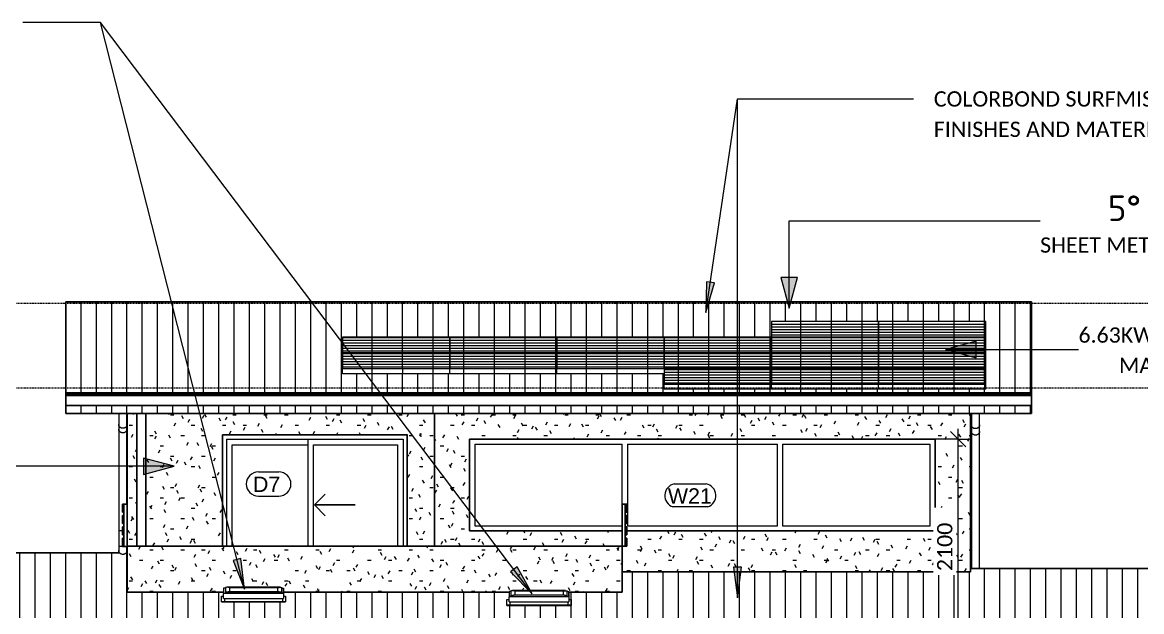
# Model space of a CAD drawing. Header units: millimetres. Extents: x -48840 to -22637, y 27782 to 43276.
# Drawn here: x -39985 to -29024, y 35951 to 41719 of the extents above; entities that cross this region are included whole.
import ezdxf

# ---------------------------------------------------------------- set-up
doc = ezdxf.new("R2010")
doc.units = ezdxf.units.MM
doc.linetypes.add('Centre', pattern=[30, 12, -6, 6, -6])
for name, color, linetype, lineweight in [('A-ANNO-DIMS', 211, 'Continuous', 9), ('A-ANNO-DIMS-100', 211, 'Continuous', 9), ('A-ANNO-IDEN', 131, 'Continuous', 9), ('A-DETL-MEDM', 33, 'Continuous', 25), ('A-DOOR', 31, 'Continuous', 9), ('A-DOOR-FRAM', 31, 'Continuous', 9), ('A-DOOR-IDEN', 31, 'Continuous', 9), ('A-FLOR-LEVL', 51, 'Continuous', 9), ('A-GENM', 13, 'Continuous', 9), ('A-GLAZ', 151, 'Continuous', 9), ('A-GLAZ-IDEN', 152, 'Continuous', 9), ('A-ROOF', 132, 'Continuous', 9), ('A-ROOF-IDEN', 132, 'Continuous', 9), ('A-ROOF-PATT', 132, 'Continuous', 9), ('A-WALL-PATT', 111, 'Continuous', 9), ('E-ELEC-FIXT', 91, 'Continuous', 9), ('G-ANNO-TEXT', 231, 'Continuous', 9)]:
    doc.layers.add(name, color=color, linetype=linetype, lineweight=lineweight)
doc.styles.add('Arial', font='arial.ttf', dxfattribs={"height": 150})
doc.styles.add('Calibri', font='calibri.ttf', dxfattribs={"height": 150})
doc.styles.add('ISOCPEUR_B', font='', dxfattribs={"height": 250})
doc.styles.get('ISOCPEUR_B').set_extended_font_data('ISOCPEUR', bold=True)
doc.dimstyles.new('1_5mm_Calibri_Orange', dxfattribs={"dimscale": 304.8, "dimtxt": 176.602264, "dimasz": 0.492126, "dimexe": 0.328084, "dimexo": 0.0625, "dimgap": 0, "dimtad": 1, "dimdec": 0, "dimzin": 0, "dimdsep": 46, "dimtxsty": 'Calibri', "dimblk1": 'OBLIQUE', "dimblk2": 'OBLIQUE', "dimsah": 1, "dimcen": 0.09, "dimdle": 0.328084, "dimazin": 0, "dimtfac": 1, "dimtdec": 4, "dimtix": 1, "dimtmove": 0, "dimatfit": 3, "dimfxl": 0.984252, "dimfxlon": 1, "dimtvp": 1, "dimtfill": 1, "dimtolj": 1, "dimtzin": 0, "dimarcsym": 2})
pattern_1 = [(0, (-33860.86, 1200), (406.4, 101.6), [33.528, -271.272, 33.528, -271.272, -1625.6]), (0, (-33860.86, 1200), (406.4, 101.6), [-609.6, 33.528, -576.072, 33.528, -271.272, -711.2]), (0, (-33860.86, 1200), (406.4, 101.6), [-1524, 33.528, -169.672, 33.528, -474.472]), (120, (-33708.46, 1250.8), (-291.18818, 301.15272), [33.528, -271.272, 33.528, -271.272, -1625.6]), (120, (-33708.46, 1250.8), (-291.18818, 301.15272), [-609.6, 33.528, -576.072, 33.528, -271.272, -711.2]), (120, (-33708.46, 1250.8), (-291.18818, 301.15272), [-1524, 33.528, -169.672, 33.528, -474.472]), (240, (-33657.66, 1454), (-115.21182, -402.75272), [33.528, -271.272, 33.528, -271.272, -1625.6]), (240, (-33657.66, 1454), (-115.21182, -402.75272), [-609.6, 33.528, -576.072, 33.528, -271.272, -711.2]), (240, (-33657.66, 1454), (-115.21182, -402.75272), [-1524, 33.528, -169.672, 33.528, -474.472])]
pattern_2 = [(0, (-33860.862, 36960.316), (0, 26.147), []), (90, (-33860.86, 36960.32), (-300, 2e-14), [])]
pattern_3 = [(0, (-33860.86, 2416.04), (0, 298.858), []), (90, (-33860.86, 2416.04), (-300, 2e-14), [])]
pattern_4 = [(0, (-33860.86, 2569.43), (0, 298.858), []), (90, (-33860.86, 2569.43), (-300, 2e-14), [])]

# ---------------------------------------------------------------- blocks, each defined once
blk = doc.blocks.new('Sliding Door - 2 Panel - XF2118-2140165-rear')
at = {"layer": 'A-DOOR'}
for p, q in [((-36215, 37680), (-38025, 37680)), ((-38025, 36590), (-38025, 37680)), ((-37985, 37640), (-37985, 36590)), ((-37985, 37640), (-36255, 37640)), ((-36255, 37640), (-36255, 36590)), ((-36215, 36590), (-36215, 37680))]:
    blk.add_line(p, q, dxfattribs=at)
at = {"layer": 'A-DOOR-FRAM'}
for p, q in [((-37188, 37640), (-37188, 36590)), ((-37930, 36590), (-37930, 37585)), ((-37930, 37585), (-37188, 37585)), ((-37133, 36590), (-37133, 37585)), ((-37133, 37585), (-36310, 37585)), ((-36310, 37585), (-36310, 36590))]:
    blk.add_line(p, q, dxfattribs=at)
blk = doc.blocks.new('VELUX FS   deck mounted   fixed - C01-1726125-rear')
at = {"layer": 'A-GLAZ'}
for p, q in [((-35239, 36014), (-35239, 36068)), ((-35239, 36068), (-35219, 36068)), ((-35219, 36145), (-35219, 36094)), ((-35219, 36145), (-35219, 36099)), ((-35219, 36048), (-35219, 36094)), ((-35201, 36146), (-35218, 36146)), ((-35218, 36095), (-35200, 36098)), ((-35201, 36151), (-35201, 36103)), ((-35201, 36151), (-35201, 36148)), ((-35201, 36148), (-35201, 36103)), ((-35201, 36100), (-35201, 36103)), ((-35201, 36100), (-34650, 36100)), ((-35200, 36098), (-34651, 36098)), ((-34665, 36156), (-35186, 36156)), ((-34675, 36111), (-35176, 36111)), ((-34687, 36150), (-35164, 36150)), ((-35163, 36151), (-35163, 36111)), ((-34687, 36151), (-35163, 36151)), ((-34687, 36111), (-34687, 36151)), ((-34651, 36098), (-34633, 36095)), ((-34650, 36103), (-34650, 36151)), ((-34650, 36151), (-34650, 36148)), ((-34650, 36103), (-34650, 36148)), ((-34650, 36146), (-34633, 36146)), ((-34650, 36103), (-34650, 36100)), ((-34632, 36094), (-34632, 36145)), ((-34632, 36145), (-34632, 36099)), ((-34632, 36094), (-34632, 36048)), ((-34632, 36068), (-34612, 36068)), ((-34612, 36068), (-34612, 36014)), ((-34612, 36014), (-35239, 36014)), ((-35239, 36012), (-35239, 36014)), ((-35239, 36012), (-34612, 36012)), ((-35218, 36047), (-34633, 36047)), ((-35208, 36016), (-35208, 36047)), ((-35208, 36016), (-34643, 36016)), ((-34643, 36047), (-34643, 36016)), ((-34612, 36014), (-34612, 36012))]:
    blk.add_line(p, q, dxfattribs=at)
for points in [[(-35218, 36146), (-35218, 36146), (-35219, 36146), (-35219, 36146), (-35219, 36146), (-35219, 36145), (-35219, 36145), (-35219, 36145), (-35219, 36145)], [(-35219, 36099), (-35219, 36099), (-35219, 36099), (-35219, 36099)], [(-35219, 36094), (-35219, 36094), (-35219, 36094), (-35219, 36094), (-35219, 36094), (-35219, 36095), (-35219, 36095), (-35218, 36095), (-35218, 36095)], [(-35201, 36148), (-35201, 36148), (-35201, 36148), (-35201, 36148)], [(-35200, 36098), (-35200, 36098), (-35200, 36099), (-35201, 36099), (-35201, 36100), (-35201, 36100), (-35201, 36100)], [(-35163, 36151), (-35167, 36153), (-35175, 36155), (-35187, 36156), (-35195, 36155), (-35199, 36154)], [(-35199, 36106), (-35195, 36108), (-35187, 36110), (-35179, 36111), (-35175, 36111)], [(-34687, 36151), (-34684, 36153), (-34676, 36155), (-34663, 36156), (-34656, 36155), (-34652, 36154)], [(-34676, 36111), (-34672, 36111), (-34663, 36110), (-34656, 36108), (-34652, 36106)], [(-34650, 36100), (-34650, 36100), (-34650, 36100), (-34650, 36099), (-34650, 36099), (-34651, 36098), (-34651, 36098)], [(-34650, 36148), (-34650, 36148), (-34650, 36148), (-34650, 36148)], [(-34633, 36146), (-34632, 36146), (-34632, 36146), (-34632, 36146), (-34632, 36146), (-34632, 36145), (-34632, 36145), (-34632, 36145), (-34632, 36145)], [(-34633, 36095), (-34632, 36095), (-34632, 36095), (-34632, 36095), (-34632, 36094), (-34632, 36094), (-34632, 36094), (-34632, 36094), (-34632, 36094)], [(-34632, 36099), (-34632, 36099), (-34632, 36099), (-34632, 36099)]]:
    blk.add_open_spline(points, degree=3, dxfattribs=at)
for points, knots in [([(-35199, 36154), (-35199, 36154), (-35200, 36154), (-35200, 36154), (-35200, 36153), (-35201, 36153), (-35201, 36153), (-35201, 36152), (-35201, 36152), (-35201, 36151)], [0, 0, 0, 0, 0.2, 0.3, 0.4, 0.5, 0.6, 0.8, 1, 1, 1, 1]), ([(-35201, 36103), (-35201, 36104), (-35201, 36104), (-35201, 36105), (-35201, 36105), (-35200, 36105), (-35200, 36106), (-35200, 36106), (-35199, 36106), (-35199, 36106)], [-1, -1, -1, -1, -0.8, -0.6, -0.5, -0.4, -0.3, -0.2, 0, 0, 0, 0]), ([(-34652, 36154), (-34652, 36154), (-34651, 36154), (-34651, 36154), (-34651, 36153), (-34650, 36153), (-34650, 36153), (-34650, 36152), (-34650, 36152), (-34650, 36151)], [0, 0, 0, 0, 0.2, 0.3, 0.4, 0.5, 0.6, 0.8, 1, 1, 1, 1]), ([(-34652, 36106), (-34652, 36106), (-34651, 36106), (-34651, 36106), (-34651, 36105), (-34650, 36105), (-34650, 36105), (-34650, 36104), (-34650, 36104), (-34650, 36103)], [0, 0, 0, 0, 0.2, 0.3, 0.4, 0.5, 0.6, 0.8, 1, 1, 1, 1]), ([(-35218, 36047), (-35218, 36047), (-35218, 36047), (-35218, 36047), (-35218, 36047), (-35218, 36047), (-35219, 36047), (-35219, 36047), (-35219, 36047), (-35219, 36047), (-35219, 36047), (-35219, 36048), (-35219, 36048), (-35219, 36048)], [-0.5454545, -0.5454545, -0.5454545, -0.5454545, -0.5, -0.4545455, -0.4090909, -0.3636364, -0.3181818, -0.2727273, -0.2272727, -0.1818182, -0.1363636, -0.0909091, 0, 0, 0, 0]), ([(-34632, 36048), (-34632, 36048), (-34632, 36048), (-34632, 36047), (-34632, 36047), (-34632, 36047), (-34632, 36047), (-34632, 36047), (-34632, 36047), (-34633, 36047), (-34633, 36047), (-34633, 36047), (-34633, 36047), (-34633, 36047)], [0, 0, 0, 0, 0.0909091, 0.1363636, 0.1818182, 0.2272727, 0.2727273, 0.3181818, 0.3636364, 0.4090909, 0.4545455, 0.5, 0.5454545, 0.5454545, 0.5454545, 0.5454545])]:
    blk.add_open_spline(points, degree=3, knots=knots, dxfattribs=at)
blk = doc.blocks.new('Downpipe - 450 Eave-1977526-rear')
at = {"layer": 'A-GENM'}
for p, q in [((-39041, 37892), (-39041, 37781)), ((-38961, 37781), (-38961, 37892)), ((-39041, 37781), (-39041, 37737)), ((-39041, 37737), (-39041, 36590)), ((-38961, 37737), (-38961, 37781)), ((-38961, 37004), (-38961, 37737)), ((-39041, 36590), (-39005, 36590))]:
    blk.add_line(p, q, dxfattribs=at)
for points, knots in [([(-39001, 37745), (-39004, 37745), (-39010, 37745), (-39016, 37747), (-39021, 37750), (-39025, 37752), (-39027, 37754), (-39030, 37756), (-39033, 37759), (-39035, 37762), (-39037, 37765), (-39038, 37767), (-39039, 37770), (-39040, 37772), (-39040, 37774), (-39041, 37777), (-39041, 37779), (-39041, 37781), (-39041, 37781)], [0, 0, 0, 0, 0.0833333, 0.125, 0.1666667, 0.2083333, 0.2291667, 0.25, 0.2916667, 0.3333333, 0.3541667, 0.375, 0.3958333, 0.4166667, 0.4375, 0.4583333, 0.4791667, 0.5, 0.5, 0.5, 0.5]), ([(-39001, 37700), (-39004, 37700), (-39010, 37701), (-39016, 37703), (-39021, 37705), (-39025, 37707), (-39027, 37709), (-39030, 37711), (-39033, 37714), (-39035, 37718), (-39037, 37720), (-39038, 37723), (-39039, 37725), (-39040, 37727), (-39040, 37730), (-39041, 37732), (-39041, 37734), (-39041, 37736), (-39041, 37737)], [0, 0, 0, 0, 0.0833333, 0.125, 0.1666667, 0.2083333, 0.2291667, 0.25, 0.2916667, 0.3333333, 0.3541667, 0.375, 0.3958333, 0.4166667, 0.4375, 0.4583333, 0.4791667, 0.5, 0.5, 0.5, 0.5]), ([(-38961, 37781), (-38961, 37781), (-38961, 37779), (-38961, 37777), (-38962, 37774), (-38962, 37772), (-38963, 37770), (-38964, 37767), (-38965, 37765), (-38966, 37763), (-38968, 37761), (-38970, 37758), (-38972, 37756), (-38975, 37754), (-38977, 37752), (-38981, 37750), (-38986, 37747), (-38992, 37745), (-38997, 37745), (-39001, 37745)], [0.5, 0.5, 0.5, 0.5, 0.5208333, 0.5416667, 0.5625, 0.5833333, 0.6041667, 0.625, 0.6458333, 0.6666667, 0.6875, 0.7083333, 0.75, 0.7708333, 0.7916667, 0.8333333, 0.875, 0.9166667, 1, 1, 1, 1]), ([(-38961, 37737), (-38961, 37736), (-38961, 37734), (-38961, 37732), (-38962, 37730), (-38962, 37727), (-38963, 37725), (-38964, 37723), (-38965, 37720), (-38966, 37718), (-38968, 37716), (-38970, 37714), (-38972, 37711), (-38975, 37709), (-38977, 37707), (-38981, 37705), (-38986, 37703), (-38992, 37701), (-38997, 37700), (-39001, 37700)], [0.5, 0.5, 0.5, 0.5, 0.5208333, 0.5416667, 0.5625, 0.5833333, 0.6041667, 0.625, 0.6458333, 0.6666667, 0.6875, 0.7083333, 0.75, 0.7708333, 0.7916667, 0.8333333, 0.875, 0.9166667, 1, 1, 1, 1])]:
    blk.add_open_spline(points, degree=3, knots=knots, dxfattribs=at)
blk = doc.blocks.new('Solar Panel_ Face Based - Solar Panel_ Face Based-1931305-rear')
at = {"layer": 'E-ELEC-FIXT'}
h = blk.add_hatch(dxfattribs=at)
h.set_pattern_fill('FP_5', color=256, style=0, pattern_type=2)
h.set_pattern_definition(pattern_2)
h.paths.add_polyline_path([(-31600, 38176), (-30550, 38176), (-30550, 38330), (-31600, 38330)])
h = blk.add_hatch(dxfattribs=at)
h.set_pattern_fill('FP_6', color=256, style=0, pattern_type=2)
h.set_pattern_definition(pattern_3)
h.paths.add_polyline_path([(-30676, 38127), (-30550, 38127), (-30550, 38176), (-31600, 38176), (-31600, 38127), (-30988, 38127)])
for p, q in [((-30550, 38330), (-31600, 38330)), ((-31600, 38330), (-31600, 38176)), ((-30550, 38176), (-30550, 38330)), ((-31600, 38176), (-30550, 38176)), ((-31600, 38127), (-31600, 38176)), ((-30550, 38127), (-30550, 38176)), ((-30550, 38127), (-31600, 38127))]:
    blk.add_line(p, q, dxfattribs=at)
blk = doc.blocks.new('Solar Panel_ Face Based - Solar Panel_ Face Based-V1-rear')
at = {"layer": 'E-ELEC-FIXT'}
h = blk.add_hatch(dxfattribs=at)
h.set_pattern_fill('FP_5', color=256, style=0, pattern_type=2)
h.set_pattern_definition(pattern_2)
h.paths.add_polyline_path([(-32650, 38176), (-31600, 38176), (-31600, 38330), (-32650, 38330)])
h = blk.add_hatch(dxfattribs=at)
h.set_pattern_fill('FP_6', color=256, style=0, pattern_type=2)
h.set_pattern_definition(pattern_3)
h.paths.add_polyline_path([(-31600, 38127), (-31600, 38176), (-32650, 38176), (-32650, 38127), (-32235, 38127)])
for p, q in [((-31600, 38330), (-32650, 38330)), ((-32650, 38330), (-32650, 38176)), ((-31600, 38176), (-31600, 38330)), ((-32650, 38176), (-31600, 38176)), ((-32650, 38127), (-32650, 38176)), ((-31600, 38127), (-31600, 38176)), ((-31600, 38127), (-32650, 38127))]:
    blk.add_line(p, q, dxfattribs=at)
blk = doc.blocks.new('Solar Panel_ Face Based - Solar Panel_ Face Based-V2-rear')
at = {"layer": 'E-ELEC-FIXT'}
h = blk.add_hatch(dxfattribs=at)
h.set_pattern_fill('FP_5', color=256, style=0, pattern_type=2)
h.set_pattern_definition(pattern_2)
h.paths.add_polyline_path([(-33700, 38176), (-32650, 38176), (-32650, 38330), (-33700, 38330)])
h = blk.add_hatch(dxfattribs=at)
h.set_pattern_fill('FP_6', color=256, style=0, pattern_type=2)
h.set_pattern_definition(pattern_3)
h.paths.add_polyline_path([(-32650, 38127), (-32650, 38176), (-33700, 38176), (-33700, 38127), (-33482, 38127)])
for p, q in [((-32650, 38330), (-33700, 38330)), ((-33700, 38330), (-33700, 38176)), ((-32650, 38176), (-32650, 38330)), ((-33700, 38176), (-32650, 38176)), ((-33700, 38127), (-33700, 38176)), ((-32650, 38127), (-32650, 38176)), ((-32650, 38127), (-33700, 38127))]:
    blk.add_line(p, q, dxfattribs=at)
blk = doc.blocks.new('Solar Panel_ Face Based - Solar Panel_ Face Based-V3-rear')
at = {"layer": 'E-ELEC-FIXT'}
h = blk.add_hatch(dxfattribs=at)
h.set_pattern_fill('FP_5', color=256, style=0, pattern_type=2)
h.set_pattern_definition(pattern_2)
h.paths.add_polyline_path([(-31600, 38330), (-30550, 38330), (-30550, 38483), (-31600, 38483)])
for p, q in [((-30550, 38483), (-31600, 38483)), ((-31600, 38483), (-31600, 38330)), ((-30550, 38330), (-30550, 38483)), ((-31600, 38330), (-30550, 38330))]:
    blk.add_line(p, q, dxfattribs=at)
blk = doc.blocks.new('Solar Panel_ Face Based - Solar Panel_ Face Based-V4-rear')
at = {"layer": 'E-ELEC-FIXT'}
h = blk.add_hatch(dxfattribs=at)
h.set_pattern_fill('FP_5', color=256, style=0, pattern_type=2)
h.set_pattern_definition(pattern_2)
h.paths.add_polyline_path([(-32650, 38330), (-31600, 38330), (-31600, 38483), (-32650, 38483)])
for p, q in [((-31600, 38483), (-32650, 38483)), ((-32650, 38483), (-32650, 38330)), ((-31600, 38330), (-31600, 38483)), ((-32650, 38330), (-31600, 38330))]:
    blk.add_line(p, q, dxfattribs=at)
blk = doc.blocks.new('Solar Panel_ Face Based - Solar Panel_ Face Based-V5-rear')
at = {"layer": 'E-ELEC-FIXT'}
h = blk.add_hatch(dxfattribs=at)
h.set_pattern_fill('FP_5', color=256, style=0, pattern_type=2)
h.set_pattern_definition(pattern_2)
h.paths.add_polyline_path([(-33700, 38330), (-32650, 38330), (-32650, 38483), (-33700, 38483)])
for p, q in [((-32650, 38483), (-33700, 38483)), ((-33700, 38483), (-33700, 38330)), ((-32650, 38330), (-32650, 38483)), ((-33700, 38330), (-32650, 38330))]:
    blk.add_line(p, q, dxfattribs=at)
blk = doc.blocks.new('Solar Panel_ Face Based - Solar Panel_ Face Based-V6-rear')
at = {"layer": 'E-ELEC-FIXT'}
h = blk.add_hatch(dxfattribs=at)
h.set_pattern_fill('FP_5', color=256, style=0, pattern_type=2)
h.set_pattern_definition(pattern_2)
h.paths.add_polyline_path([(-34750, 38330), (-33700, 38330), (-33700, 38483), (-34750, 38483)])
h = blk.add_hatch(dxfattribs=at)
h.set_pattern_fill('FP_7', color=256, style=0, pattern_type=2)
h.set_pattern_definition(pattern_4)
h.paths.add_polyline_path([(-33700, 38280), (-33700, 38330), (-34750, 38330), (-34750, 38280), (-34106, 38280)])
for p, q in [((-33700, 38483), (-34750, 38483)), ((-34750, 38483), (-34750, 38330)), ((-33700, 38330), (-33700, 38483)), ((-34750, 38330), (-33700, 38330)), ((-34750, 38280), (-34750, 38330)), ((-33700, 38280), (-34750, 38280))]:
    blk.add_line(p, q, dxfattribs=at)
blk = doc.blocks.new('Solar Panel_ Face Based - Solar Panel_ Face Based-V7-rear')
at = {"layer": 'E-ELEC-FIXT'}
h = blk.add_hatch(dxfattribs=at)
h.set_pattern_fill('FP_5', color=256, style=0, pattern_type=2)
h.set_pattern_definition(pattern_2)
h.paths.add_polyline_path([(-35800, 38330), (-34750, 38330), (-34750, 38483), (-35800, 38483)])
h = blk.add_hatch(dxfattribs=at)
h.set_pattern_fill('FP_7', color=256, style=0, pattern_type=2)
h.set_pattern_definition(pattern_4)
h.paths.add_polyline_path([(-34750, 38280), (-34750, 38330), (-35800, 38330), (-35800, 38280), (-35353, 38280)])
for p, q in [((-34750, 38483), (-35800, 38483)), ((-35800, 38483), (-35800, 38330)), ((-34750, 38330), (-34750, 38483)), ((-35800, 38330), (-34750, 38330)), ((-35800, 38280), (-35800, 38330)), ((-34750, 38280), (-35800, 38280)), ((-34750, 38280), (-34750, 38330))]:
    blk.add_line(p, q, dxfattribs=at)
blk = doc.blocks.new('Solar Panel_ Face Based - Solar Panel_ Face Based-V8-rear')
at = {"layer": 'E-ELEC-FIXT'}
h = blk.add_hatch(dxfattribs=at)
h.set_pattern_fill('FP_5', color=256, style=0, pattern_type=2)
h.set_pattern_definition(pattern_2)
h.paths.add_polyline_path([(-36850, 38330), (-35800, 38330), (-35800, 38483), (-36850, 38483)])
h = blk.add_hatch(dxfattribs=at)
h.set_pattern_fill('FP_7', color=256, style=0, pattern_type=2)
h.set_pattern_definition(pattern_4)
h.paths.add_polyline_path([(-35800, 38280), (-35800, 38330), (-36850, 38330), (-36850, 38280), (-35977, 38280)])
for p, q in [((-35800, 38483), (-36850, 38483)), ((-36850, 38483), (-36850, 38330)), ((-35800, 38330), (-35800, 38483)), ((-36850, 38330), (-35800, 38330)), ((-36850, 38280), (-36850, 38330)), ((-35800, 38280), (-36850, 38280)), ((-35800, 38280), (-35800, 38330))]:
    blk.add_line(p, q, dxfattribs=at)
blk = doc.blocks.new('Solar Panel_ Face Based - Solar Panel_ Face Based-V9-rear')
at = {"layer": 'E-ELEC-FIXT'}
h = blk.add_hatch(dxfattribs=at)
h.set_pattern_fill('FP_5', color=256, style=0, pattern_type=2)
h.set_pattern_definition(pattern_2)
h.paths.add_polyline_path([(-30550, 38483), (-30550, 38637), (-31600, 38637), (-31600, 38483), (-30988, 38483)])
for p, q in [((-30550, 38637), (-31600, 38637)), ((-31600, 38637), (-31600, 38483)), ((-30550, 38483), (-30550, 38637)), ((-31600, 38483), (-30550, 38483))]:
    blk.add_line(p, q, dxfattribs=at)
blk = doc.blocks.new('Solar Panel_ Face Based - Solar Panel_ Face Based-V10-rear')
at = {"layer": 'E-ELEC-FIXT'}
h = blk.add_hatch(dxfattribs=at)
h.set_pattern_fill('FP_5', color=256, style=0, pattern_type=2)
h.set_pattern_definition(pattern_2)
h.paths.add_polyline_path([(-31600, 38483), (-31600, 38637), (-32650, 38637), (-32650, 38483), (-32235, 38483)])
for p, q in [((-31600, 38637), (-32650, 38637)), ((-32650, 38637), (-32650, 38483)), ((-31600, 38483), (-31600, 38637)), ((-32650, 38483), (-31600, 38483))]:
    blk.add_line(p, q, dxfattribs=at)
blk = doc.blocks.new('Solar Panel_ Face Based - Solar Panel_ Face Based-V11-rear')
at = {"layer": 'E-ELEC-FIXT'}
h = blk.add_hatch(dxfattribs=at)
h.set_pattern_fill('FP_5', color=256, style=0, pattern_type=2)
h.set_pattern_definition(pattern_2)
h.paths.add_polyline_path([(-33700, 38483), (-32650, 38483), (-32650, 38637), (-33700, 38637), (-33700, 38556)])
for p, q in [((-32650, 38637), (-33700, 38637)), ((-33700, 38637), (-33700, 38483)), ((-32650, 38483), (-32650, 38637)), ((-33700, 38483), (-32650, 38483))]:
    blk.add_line(p, q, dxfattribs=at)
blk = doc.blocks.new('Solar Panel_ Face Based - Solar Panel_ Face Based-V12-rear')
at = {"layer": 'E-ELEC-FIXT'}
h = blk.add_hatch(dxfattribs=at)
h.set_pattern_fill('FP_5', color=256, style=0, pattern_type=2)
h.set_pattern_definition(pattern_2)
h.paths.add_polyline_path([(-33700, 38483), (-33700, 38637), (-34750, 38637), (-34750, 38483), (-34106, 38483)])
for p, q in [((-33700, 38637), (-34750, 38637)), ((-34750, 38637), (-34750, 38483)), ((-33700, 38483), (-33700, 38637)), ((-34750, 38483), (-33700, 38483))]:
    blk.add_line(p, q, dxfattribs=at)
blk = doc.blocks.new('Solar Panel_ Face Based - Solar Panel_ Face Based-V13-rear')
at = {"layer": 'E-ELEC-FIXT'}
h = blk.add_hatch(dxfattribs=at)
h.set_pattern_fill('FP_5', color=256, style=0, pattern_type=2)
h.set_pattern_definition(pattern_2)
h.paths.add_polyline_path([(-35800, 38483), (-34750, 38483), (-34750, 38637), (-35800, 38637), (-35800, 38556)])
for p, q in [((-34750, 38637), (-35800, 38637)), ((-35800, 38637), (-35800, 38483)), ((-34750, 38483), (-34750, 38637)), ((-35800, 38483), (-34750, 38483))]:
    blk.add_line(p, q, dxfattribs=at)
blk = doc.blocks.new('Solar Panel_ Face Based - Solar Panel_ Face Based-V14-rear')
at = {"layer": 'E-ELEC-FIXT'}
h = blk.add_hatch(dxfattribs=at)
h.set_pattern_fill('FP_5', color=256, style=0, pattern_type=2)
h.set_pattern_definition(pattern_2)
h.paths.add_polyline_path([(-35800, 38483), (-35800, 38637), (-36850, 38637), (-36850, 38483), (-35977, 38483)])
for p, q in [((-35800, 38637), (-36850, 38637)), ((-36850, 38637), (-36850, 38483)), ((-35800, 38483), (-35800, 38637)), ((-36850, 38483), (-35800, 38483))]:
    blk.add_line(p, q, dxfattribs=at)
blk = doc.blocks.new('Solar Panel_ Face Based - Solar Panel_ Face Based-V15-rear')
at = {"layer": 'E-ELEC-FIXT'}
h = blk.add_hatch(dxfattribs=at)
h.set_pattern_fill('FP_5', color=256, style=0, pattern_type=2)
h.set_pattern_definition(pattern_2)
h.paths.add_polyline_path([(-31600, 38637), (-30550, 38637), (-30550, 38790), (-31600, 38790)])
for p, q in [((-30550, 38790), (-31600, 38790)), ((-31600, 38790), (-31600, 38637)), ((-30550, 38637), (-30550, 38790)), ((-31600, 38637), (-30550, 38637))]:
    blk.add_line(p, q, dxfattribs=at)
blk = doc.blocks.new('Solar Panel_ Face Based - Solar Panel_ Face Based-V16-rear')
at = {"layer": 'E-ELEC-FIXT'}
h = blk.add_hatch(dxfattribs=at)
h.set_pattern_fill('FP_5', color=256, style=0, pattern_type=2)
h.set_pattern_definition(pattern_2)
h.paths.add_polyline_path([(-32650, 38637), (-31600, 38637), (-31600, 38790), (-32650, 38790)])
for p, q in [((-31600, 38790), (-32650, 38790)), ((-32650, 38790), (-32650, 38637)), ((-31600, 38637), (-31600, 38790)), ((-32650, 38637), (-31600, 38637))]:
    blk.add_line(p, q, dxfattribs=at)
blk = doc.blocks.new('Downpipe - 450 Eave-1976548-rear')
at = {"layer": 'A-GENM'}
for p, q in [((-30690, 37892), (-30690, 37778)), ((-30610, 37778), (-30610, 37892)), ((-30690, 37778), (-30690, 37714)), ((-30690, 37714), (-30690, 36371)), ((-30610, 37714), (-30610, 37778)), ((-30610, 36371), (-30610, 37714))]:
    blk.add_line(p, q, dxfattribs=at)
for points, knots in [([(-30650, 37742), (-30654, 37742), (-30659, 37742), (-30666, 37744), (-30671, 37747), (-30674, 37749), (-30677, 37751), (-30679, 37753), (-30682, 37756), (-30685, 37759), (-30686, 37762), (-30687, 37764), (-30688, 37767), (-30689, 37769), (-30690, 37771), (-30690, 37774), (-30690, 37776), (-30690, 37778), (-30690, 37778)], [0, 0, 0, 0, 0.0833333, 0.125, 0.1666667, 0.2083333, 0.2291667, 0.25, 0.2916667, 0.3333333, 0.3541667, 0.375, 0.3958333, 0.4166667, 0.4375, 0.4583333, 0.4791667, 0.5, 0.5, 0.5, 0.5]), ([(-30650, 37678), (-30654, 37678), (-30659, 37678), (-30666, 37681), (-30671, 37683), (-30674, 37685), (-30677, 37687), (-30679, 37689), (-30682, 37692), (-30685, 37695), (-30686, 37698), (-30687, 37700), (-30688, 37703), (-30689, 37705), (-30690, 37707), (-30690, 37710), (-30690, 37712), (-30690, 37714), (-30690, 37714)], [0, 0, 0, 0, 0.0833333, 0.125, 0.1666667, 0.2083333, 0.2291667, 0.25, 0.2916667, 0.3333333, 0.3541667, 0.375, 0.3958333, 0.4166667, 0.4375, 0.4583333, 0.4791667, 0.5, 0.5, 0.5, 0.5]), ([(-30610, 37778), (-30610, 37778), (-30611, 37776), (-30611, 37774), (-30611, 37771), (-30612, 37769), (-30613, 37767), (-30613, 37764), (-30615, 37762), (-30616, 37760), (-30617, 37758), (-30619, 37755), (-30622, 37753), (-30624, 37751), (-30627, 37749), (-30630, 37747), (-30635, 37744), (-30642, 37742), (-30647, 37742), (-30650, 37742)], [0.5, 0.5, 0.5, 0.5, 0.5208333, 0.5416667, 0.5625, 0.5833333, 0.6041667, 0.625, 0.6458333, 0.6666667, 0.6875, 0.7083333, 0.75, 0.7708333, 0.7916667, 0.8333333, 0.875, 0.9166667, 1, 1, 1, 1]), ([(-30610, 37714), (-30610, 37714), (-30611, 37712), (-30611, 37710), (-30611, 37707), (-30612, 37705), (-30613, 37703), (-30613, 37700), (-30615, 37698), (-30616, 37696), (-30617, 37694), (-30619, 37691), (-30622, 37689), (-30624, 37687), (-30627, 37685), (-30630, 37683), (-30635, 37681), (-30642, 37678), (-30647, 37678), (-30650, 37678)], [0.5, 0.5, 0.5, 0.5, 0.5208333, 0.5416667, 0.5625, 0.5833333, 0.6041667, 0.625, 0.6458333, 0.6666667, 0.6875, 0.7083333, 0.75, 0.7708333, 0.7916667, 0.8333333, 0.875, 0.9166667, 1, 1, 1, 1])]:
    blk.add_open_spline(points, degree=3, knots=knots, dxfattribs=at)
blk = doc.blocks.new('Downpipe - 450 Eave-2002628-rear')
at = {"layer": 'A-GENM'}
for p, q in [((-39041, 36740), (-39041, 36550)), ((-39005, 36740), (-39041, 36740)), ((-39041, 36549), (-39041, 36526)), ((-38961, 36550), (-38961, 36589)), ((-38961, 36526), (-38961, 36549))]:
    blk.add_line(p, q, dxfattribs=at)
for points, knots in [([(-39001, 36510), (-39004, 36510), (-39010, 36511), (-39016, 36513), (-39021, 36515), (-39025, 36518), (-39027, 36520), (-39030, 36522), (-39033, 36526), (-39035, 36529), (-39037, 36532), (-39038, 36535), (-39039, 36537), (-39040, 36540), (-39040, 36542), (-39041, 36545), (-39041, 36547), (-39041, 36549), (-39041, 36550)], [0, 0, 0, 0, 0.0833333, 0.125, 0.1666667, 0.2083333, 0.2291667, 0.25, 0.2916667, 0.3333333, 0.3541667, 0.375, 0.3958333, 0.4166667, 0.4375, 0.4583333, 0.4791667, 0.5, 0.5, 0.5, 0.5]), ([(-38961, 36550), (-38961, 36549), (-38961, 36547), (-38961, 36545), (-38962, 36542), (-38962, 36540), (-38963, 36537), (-38964, 36535), (-38965, 36532), (-38966, 36530), (-38968, 36528), (-38970, 36525), (-38972, 36522), (-38975, 36520), (-38977, 36518), (-38981, 36515), (-38986, 36513), (-38992, 36511), (-38997, 36510), (-39001, 36510)], [0.5, 0.5, 0.5, 0.5, 0.5208333, 0.5416667, 0.5625, 0.5833333, 0.6041667, 0.625, 0.6458333, 0.6666667, 0.6875, 0.7083333, 0.75, 0.7708333, 0.7916667, 0.8333333, 0.875, 0.9166667, 1, 1, 1, 1])]:
    blk.add_open_spline(points, degree=3, knots=knots, dxfattribs=at)
blk = doc.blocks.new('3 PANEL 2 transom - FFF0946-1778814-rear')
at = {"layer": 'A-GLAZ'}
for p, q in [((-35555, 37590), (-35555, 36790)), ((-35555, 37590), (-34110, 37590)), ((-34110, 37004), (-34110, 37590)), ((-34060, 37590), (-34060, 36790)), ((-34060, 37590), (-32590, 37590)), ((-32590, 36790), (-32590, 37590)), ((-32540, 37590), (-32540, 36790)), ((-32540, 37590), (-31095, 37590)), ((-31095, 36790), (-31095, 37590)), ((-35555, 36790), (-34110, 36790)), ((-34060, 36790), (-32590, 36790)), ((-32540, 36790), (-31095, 36790))]:
    blk.add_line(p, q, dxfattribs=at)
blk = doc.blocks.new('Timber_Screen_Adjustable_21388 - Type 1-2542742-rear')
at = {"layer": 'A-DETL-MEDM'}
for p, q in [((-34110, 36590), (-34110, 37004)), ((-34080, 37004), (-34110, 37004)), ((-34080, 37004), (-34080, 36924)), ((-34065, 37004), (-34080, 37004)), ((-34080, 36590), (-34080, 37004)), ((-34065, 36924), (-34065, 37004)), ((-34080, 36924), (-34065, 36924)), ((-34080, 36893), (-34080, 36813)), ((-34065, 36893), (-34080, 36893)), ((-34065, 36813), (-34065, 36893)), ((-34080, 36813), (-34065, 36813)), ((-34080, 36781), (-34080, 36701)), ((-34065, 36781), (-34080, 36781)), ((-34065, 36701), (-34065, 36781)), ((-34080, 36701), (-34065, 36701)), ((-34080, 36670), (-34080, 36590)), ((-34065, 36670), (-34080, 36670)), ((-34065, 36590), (-34065, 36670)), ((-34110, 36590), (-34080, 36590)), ((-34080, 36590), (-34065, 36590))]:
    blk.add_line(p, q, dxfattribs=at)
blk = doc.blocks.new('Timber_Screen_Adjustable_21388 - Type 1-2543068-rear')
at = {"layer": 'A-DETL-MEDM'}
for p, q in [((-38990, 37004), (-39005, 37004)), ((-39005, 37004), (-39005, 36924)), ((-38990, 36924), (-38990, 37004)), ((-38990, 37004), (-38960, 37004)), ((-38990, 37004), (-38990, 36589)), ((-38960, 37004), (-38960, 36589)), ((-39005, 36924), (-38990, 36924)), ((-38990, 36892), (-39005, 36892)), ((-39005, 36892), (-39005, 36812)), ((-38990, 36812), (-38990, 36892)), ((-39005, 36812), (-38990, 36812)), ((-38990, 36781), (-39005, 36781)), ((-39005, 36781), (-39005, 36701)), ((-38990, 36701), (-38990, 36781)), ((-39005, 36701), (-38990, 36701)), ((-38990, 36669), (-39005, 36669)), ((-39005, 36669), (-39005, 36589)), ((-38990, 36589), (-38990, 36669)), ((-39005, 36589), (-38990, 36589)), ((-38990, 36589), (-38960, 36589))]:
    blk.add_line(p, q, dxfattribs=at)
blk = doc.blocks.new('Door Tag Elevational - Door Tag_CB-2302819-rear')
at = {"layer": 'A-DOOR-IDEN'}
for p, q in [((-37674, 37318), (-37473, 37318)), ((-37674, 37082), (-37473, 37082))]:
    blk.add_line(p, q, dxfattribs=at)
for centre, start, end in [((-37674, 37200), 90, 270), ((-37473, 37200), 270, 90)]:
    blk.add_arc(centre, 118, start, end, dxfattribs=at)
blk = doc.blocks.new('Window Tag ELEVATION - Window Tag_Elevation-2303104-rear')
at = {"layer": 'A-GLAZ-IDEN'}
for p, q in [((-33601, 37202), (-33287, 37202)), ((-33273, 36976), (-33614, 36976))]:
    blk.add_line(p, q, dxfattribs=at)
for centre, start, end in [((-33575, 37087), 102.445, 250.7813), ((-33312, 37087), 289.2187, 77.555)]:
    blk.add_arc(centre, 118, start, end, dxfattribs=at)
blk = doc.blocks.new('DIMBLOCK10-rear')
at = {"layer": 'A-ANNO-DIMS-100'}
for p, q in [((-30820, 37640), (-30895, 37715)), ((-30820, 35440), (-30820, 37740)), ((-30820, 37640), (-31120, 37640)), ((-30820, 37640), (-30745, 37565)), ((-30820, 37640), (-30720, 37640)), ((-30820, 35540), (-31120, 35540)), ((-30820, 35540), (-30895, 35615)), ((-30820, 35540), (-30745, 35465)), ((-30820, 35540), (-30720, 35540))]:
    blk.add_line(p, q, dxfattribs=at)
at = {"layer": 'A-ANNO-DIMS-100', "color": 0, "insert": (-31027, 36347), "char_height": 150, "width": 583.66, "attachment_point": 1, "rotation": 90, "line_spacing_factor": 1.158048, "style": 'Calibri', "bg_fill": 3, "box_fill_scale": 1.25, "bg_fill_color": 9, "bg_fill_true_color": 13158600, "bg_fill_transparency": 0}
blk.add_mtext('2100', dxfattribs=at)
blk = doc.blocks.new('_Oblique')
at = {"color": 0, "linetype": 'ByBlock', "lineweight": -2}
blk.add_line((-0.5, -0.5), (0.5, 0.5), dxfattribs=at)

msp = doc.modelspace()

# ---------------------------------------------------------------- hatches: boundary and pattern name
at = {"layer": 'A-ANNO-IDEN'}
for points in [[(-30943.5, 38516.9), (-30643.5, 38436.6), (-30643.5, 38597.4)], [(-38498, 37373.1), (-38798, 37453.5), (-38798.1, 37292.8)]]:
    msp.add_hatch(color=256, dxfattribs=at).paths.add_polyline_path(points)
at = {"layer": 'A-ROOF'}
h = msp.add_hatch(dxfattribs=at)
h.set_pattern_fill('FP_3', style=0, pattern_type=2)
h.set_pattern_definition([(90, (-33860.86, 1200), (-150, 9e-15), [])])
h.paths.add_polyline_path([(-34729.4, 37891.5), (-30100.4, 37891.5), (-30100.4, 37968.4), (-39560.4, 37968.4), (-39560.4, 37891.5), (-35353, 37891.5)])
at = {"layer": 'A-ROOF-IDEN'}
msp.add_hatch(color=256, dxfattribs=at).paths.add_polyline_path([(-32475.2, 38921.4), (-32394.8, 39221.4), (-32555.5, 39221.4)])
at = {"layer": 'A-ROOF-PATT'}
h = msp.add_hatch(dxfattribs=at)
h.set_pattern_fill('FP_2', style=0, pattern_type=2)
h.set_pattern_definition([(90, (-33860.86, 36910.5), (-150, 9e-15), [])])
h.paths.add_polyline_path([(-39560.4, 38093.3), (-30100.4, 38093.3), (-30100.4, 38984.4), (-39560.4, 38984.4), (-39560.4, 38556.5)])
h.paths.add_polyline_path([(-30550, 38126.5), (-33700, 38126.5), (-33700, 38279.9), (-36850, 38279.9), (-36850, 38636.5), (-32650, 38636.5), (-32650, 38789.9), (-30550, 38789.9), (-30550, 38133.9)])
h = msp.add_hatch(dxfattribs=at)
h.set_pattern_fill('FP_4', style=0, pattern_type=2)
h.set_pattern_definition([(90, (-33860.86, 35145.45), (-150, 9e-15), [])])
h.paths.add_polyline_path([(-40180.4, 35413.2), (-33955.4, 35413.2), (-33955.4, 35675.6), (-27375.4, 35675.6), (-27375.4, 36371.2), (-30700.4, 36371.2), (-30700.4, 36341), (-34110.4, 36341), (-34110.4, 36141.1), (-34631.8, 36141.1), (-34631.7, 36068.4), (-34611.6, 36068.4), (-34611.6, 36011.6), (-35239.3, 36011.6), (-35239.3, 36068.4), (-35219.2, 36068.4), (-35219.1, 36141.1), (-37427, 36141.1), (-37426.9, 36101.7), (-37406.8, 36101.7), (-37406.8, 36044.8), (-38034.5, 36044.8), (-38034.5, 36101.7), (-38014.4, 36101.7), (-38014.4, 36141.1), (-38960.4, 36141.1), (-38960.4, 36526), (-38969.4, 36526), (-38972.7, 36521.7), (-38981, 36515.4), (-38990.6, 36511.4), (-39001, 36510), (-39011.3, 36511.4), (-39021, 36515.4), (-39029.3, 36521.7), (-39032.6, 36526), (-40180.4, 36526), (-40180.4, 35598.6)])
at = {"layer": 'A-WALL-PATT'}
h = msp.add_hatch(dxfattribs=at)
h.set_pattern_fill('FP_1', color=256, style=0, pattern_type=2)
h.set_pattern_definition(pattern_1)
h.paths.add_polyline_path([(-38865.4, 36590), (-38865.4, 37891.5), (-38960.4, 37891.5), (-38960.4, 36590), (-38938.8, 36590)])
h = msp.add_hatch(dxfattribs=at)
h.set_pattern_fill('FP_1', color=256, style=0, pattern_type=2)
h.set_pattern_definition(pattern_1)
h.paths.add_polyline_path([(-36215.4, 36590), (-35950.4, 36590), (-35950.4, 37891.5), (-38775.4, 37891.5), (-38775.4, 36590), (-38025.4, 36590), (-38025.4, 37680), (-36215.4, 37680)])
h = msp.add_hatch(dxfattribs=at)
h.set_pattern_fill('FP_1', color=256, style=0, pattern_type=2)
h.set_pattern_definition(pattern_1)
h.paths.add_polyline_path([(-35765.4, 36590), (-35765.4, 37891.5), (-35950.4, 37891.5), (-35950.4, 36590)])
h = msp.add_hatch(dxfattribs=at)
h.set_pattern_fill('FP_1', color=256, style=0, pattern_type=2)
h.set_pattern_definition(pattern_1)
h.paths.add_polyline_path([(-32546.7, 36341), (-30885.4, 36341), (-30885.4, 37891.5), (-35765.4, 37891.5), (-35765.4, 36590), (-34110.4, 36590), (-34110.4, 36341), (-32858.5, 36341)])
h.paths.add_polyline_path([(-34105.7, 36590), (-34110.4, 36590), (-34110.4, 36740), (-35605.4, 36740), (-35605.4, 37640), (-31045.4, 37640), (-31045.4, 36740), (-34065.4, 36740), (-34065.4, 36701.3), (-34080.4, 36701.3), (-34080.4, 36670), (-34065.4, 36670), (-34065.4, 36590), (-34080.4, 36590)])
h = msp.add_hatch(dxfattribs=at)
h.set_pattern_fill('FP_1', color=256, style=0, pattern_type=2)
h.set_pattern_definition(pattern_1)
h.paths.add_polyline_path([(-30700.4, 36341), (-30700.4, 37891.5), (-30885.4, 37891.5), (-30885.4, 36341)])
h = msp.add_hatch(dxfattribs=at)
h.set_pattern_fill('FP_1', color=256, style=0, pattern_type=2)
h.set_pattern_definition(pattern_1)
h.paths.add_polyline_path([(-38960.4, 36141.1), (-38014.3, 36141.1), (-38013.5, 36179.1), (-37996.2, 36179.6), (-37995.2, 36186.8), (-37994.1, 36187.2), (-37981.2, 36188.8), (-37452.8, 36188), (-37445.4, 36186), (-37445.1, 36184.6), (-37445.1, 36179.3), (-37427, 36178.3), (-37427, 36141.1), (-35219.1, 36141.1), (-35218.3, 36145.8), (-35201, 36146.1), (-35200, 36153.5), (-35198.9, 36154), (-35186, 36155.5), (-34657.6, 36154.7), (-34650.2, 36152.8), (-34649.9, 36151.4), (-34649.9, 36146.1), (-34631.8, 36145), (-34631.8, 36141.1), (-34110.4, 36141.1), (-34110.4, 36590), (-38960.4, 36590), (-38960.4, 36232.4)])
at = {"layer": 'G-ANNO-TEXT'}
for points in [[(-33290.9, 38878.1), (-33207.9, 39169.1), (-33286.1, 39180.6)], [(-37809, 36170.2), (-37844.8, 36470.6), (-37921.3, 36451.2)], [(-34991.1, 36126.2), (-35140.6, 36389.3), (-35203.6, 36341.6)], [(-32981.8, 36086.3), (-32942.3, 36386.3), (-33021.3, 36386.3)]]:
    msp.add_hatch(color=7, dxfattribs=at).paths.add_polyline_path(points)

# ---------------------------------------------------------------- linework, layer by layer
at = {"layer": 'A-ANNO-IDEN'}
for p, q in [((-30643.5, 38597.4), (-30943.5, 38516.9)), ((-30643.5, 38436.6), (-30643.5, 38597.4)), ((-30943.5, 38516.9), (-29642.1, 38517.4)), ((-30943.5, 38516.9), (-30643.5, 38436.6)), ((-38798, 37453.5), (-38798.1, 37292.8)), ((-38498, 37373.1), (-38798, 37453.5)), ((-38498, 37373.1), (-40268.2, 37373.6)), ((-38798.1, 37292.8), (-38498, 37373.1))]:
    msp.add_line(p, q, dxfattribs=at)
at = {"layer": 'A-DETL-MEDM'}
for p, q in [((-30100.4, 38984.4), (-39560.4, 38984.4)), ((-39560.4, 38984.4), (-39560.4, 37891.5)), ((-30100.4, 37891.5), (-30100.4, 38984.4)), ((-30100.4, 38093.3), (-39560.4, 38093.3)), ((-30100.4, 38080.6), (-39560.4, 38080.6)), ((-30100.4, 38067.9), (-39560.4, 38067.9)), ((-30100.4, 37968.4), (-39560.4, 37968.4)), ((-30100.4, 37891.5), (-39560.4, 37891.5)), ((-38960.4, 37004), (-38960.4, 37891.5)), ((-38865.4, 37891.5), (-38865.4, 36590)), ((-38775.4, 36590), (-38775.4, 37891.5)), ((-35950.4, 36590), (-35950.4, 37891.5)), ((-30700.4, 37891.5), (-30700.4, 36341)), ((-38025.4, 37680), (-36215.4, 37680)), ((-38025.4, 36590), (-38025.4, 37680)), ((-36215.4, 37680), (-36215.4, 36590)), ((-35605.4, 36740), (-35605.4, 37640)), ((-35605.4, 37640), (-31045.4, 37640)), ((-31045.4, 37640), (-31045.4, 36740)), ((-37125.4, 36994.8), (-37019.4, 37100.9)), ((-36725.4, 36994.8), (-37125.4, 36994.8)), ((-37125.4, 36994.8), (-37019.4, 36888.7)), ((-34110.4, 36740), (-35605.4, 36740)), ((-31045.4, 36740), (-34065.4, 36740)), ((-40180.4, 36526), (-39032.6, 36526)), ((-38969.4, 36526), (-38960.4, 36526)), ((-34110.4, 36590), (-38960.4, 36590)), ((-38960.4, 36590), (-38960.4, 36141.1)), ((-34110.4, 36141.1), (-34110.4, 36590)), ((-30700.4, 36341), (-34110.4, 36341)), ((-30700.4, 36371.2), (-27375.4, 36371.2)), ((-38960.4, 36141.1), (-38013.6, 36141.1)), ((-37427.7, 36141.1), (-35218.4, 36141.1)), ((-34632.5, 36141.1), (-34110.4, 36141.1))]:
    msp.add_line(p, q, dxfattribs=at)
at = {"layer": 'A-FLOR-LEVL', "linetype": 'Centre'}
for p, q in [((-46688, 38970), (-23564.5, 38970)), ((-46688, 38140), (-23564.5, 38140))]:
    msp.add_line(p, q, dxfattribs=at)
at = {"layer": 'A-ROOF-IDEN'}
for p, q in [((-32475.2, 39775.2), (-30017.7, 39775.2)), ((-32475.2, 38921.4), (-32475.2, 39775.2)), ((-32394.8, 39221.4), (-32555.5, 39221.4)), ((-32555.5, 39221.4), (-32475.2, 38921.4)), ((-32475.2, 38921.4), (-32394.8, 39221.4))]:
    msp.add_line(p, q, dxfattribs=at)
at = {"layer": 'G-ANNO-TEXT', "color": 7}
for p, q in [((-39221.3, 41719), (-39980, 41719)), ((-39221.3, 41719), (-39980, 41719)), ((-34991.1, 36126.2), (-39221.3, 41719)), ((-37809, 36170.2), (-39221.3, 41719)), ((-33290.9, 38878.1), (-32981.8, 40969.8)), ((-32981.8, 40969.8), (-31258.5, 40969.8)), ((-32981.8, 36086.3), (-32981.8, 40969.8)), ((-32981.8, 40969.8), (-31258.5, 40969.8)), ((-33286.1, 39180.6), (-33290.9, 38878.1)), ((-33290.9, 38878.1), (-33207.9, 39169.1)), ((-33207.9, 39169.1), (-33286.1, 39180.6)), ((-37844.8, 36470.6), (-37921.3, 36451.2)), ((-37921.3, 36451.2), (-37809, 36170.2)), ((-37809, 36170.2), (-37844.8, 36470.6)), ((-35140.6, 36389.3), (-35203.6, 36341.6)), ((-35203.6, 36341.6), (-34991.1, 36126.2)), ((-34991.1, 36126.2), (-35140.6, 36389.3)), ((-32942.3, 36386.3), (-33021.3, 36386.3)), ((-33021.3, 36386.3), (-32981.8, 36086.3)), ((-32981.8, 36086.3), (-32942.3, 36386.3))]:
    msp.add_line(p, q, dxfattribs=at)

# ---------------------------------------------------------------- block references
at = {"layer": 'A-DETL-MEDM'}
for name in ['Timber_Screen_Adjustable_21388 - Type 1-2543068-rear', 'Timber_Screen_Adjustable_21388 - Type 1-2542742-rear']:
    msp.add_blockref(name, (0, 0), dxfattribs=at)
at = {"layer": 'A-DOOR'}
msp.add_blockref('Sliding Door - 2 Panel - XF2118-2140165-rear', (0, 0), dxfattribs=at)
at = {"layer": 'A-DOOR-IDEN'}
msp.add_blockref('Door Tag Elevational - Door Tag_CB-2302819-rear', (0, 0), dxfattribs=at)
at = {"layer": 'A-GENM'}
for name in ['Downpipe - 450 Eave-1977526-rear', 'Downpipe - 450 Eave-1976548-rear', 'Downpipe - 450 Eave-2002628-rear']:
    msp.add_blockref(name, (0, 0), dxfattribs=at)
at = {"layer": 'A-GLAZ'}
for name, p in [('3 PANEL 2 transom - FFF0946-1778814-rear', (0, 0)), ('VELUX FS   deck mounted   fixed - C01-1726125-rear', (-2795.2, 33.2)), ('VELUX FS   deck mounted   fixed - C01-1726125-rear', (0, 0))]:
    msp.add_blockref(name, p, dxfattribs=at)
at = {"layer": 'A-GLAZ-IDEN'}
msp.add_blockref('Window Tag ELEVATION - Window Tag_Elevation-2303104-rear', (0, 0), dxfattribs=at)
at = {"layer": 'E-ELEC-FIXT'}
for name in ['Solar Panel_ Face Based - Solar Panel_ Face Based-V16-rear', 'Solar Panel_ Face Based - Solar Panel_ Face Based-V15-rear', 'Solar Panel_ Face Based - Solar Panel_ Face Based-V14-rear', 'Solar Panel_ Face Based - Solar Panel_ Face Based-V13-rear', 'Solar Panel_ Face Based - Solar Panel_ Face Based-V12-rear', 'Solar Panel_ Face Based - Solar Panel_ Face Based-V11-rear', 'Solar Panel_ Face Based - Solar Panel_ Face Based-V10-rear', 'Solar Panel_ Face Based - Solar Panel_ Face Based-V9-rear', 'Solar Panel_ Face Based - Solar Panel_ Face Based-V8-rear', 'Solar Panel_ Face Based - Solar Panel_ Face Based-V7-rear', 'Solar Panel_ Face Based - Solar Panel_ Face Based-V6-rear', 'Solar Panel_ Face Based - Solar Panel_ Face Based-V5-rear', 'Solar Panel_ Face Based - Solar Panel_ Face Based-V4-rear', 'Solar Panel_ Face Based - Solar Panel_ Face Based-V3-rear', 'Solar Panel_ Face Based - Solar Panel_ Face Based-V2-rear', 'Solar Panel_ Face Based - Solar Panel_ Face Based-V1-rear', 'Solar Panel_ Face Based - Solar Panel_ Face Based-1931305-rear']:
    msp.add_blockref(name, (0, 0), dxfattribs=at)

# ---------------------------------------------------------------- texts
at = {"layer": 'A-ANNO-IDEN', "char_height": 150, "attachment_point": 1, "style": 'Calibri'}
for s, insert, width in [('6.63KW PV SYSTEM TO', (-29642.1, 38733.4), 2765.822), ('MANUF. SPECS', (-29245.3, 38435.7), 1811.814)]:
    msp.add_mtext(s, dxfattribs=dict(at, insert=insert, width=width))
at = {"layer": 'A-DOOR-IDEN', "insert": (-37727.1, 37272.2), "char_height": 150, "width": 328.692, "attachment_point": 1, "style": 'Arial'}
msp.add_mtext('D7', dxfattribs=at)
at = {"layer": 'A-GLAZ-IDEN', "insert": (-33663.4, 37158.1), "char_height": 150, "width": 545.147, "attachment_point": 1, "style": 'Arial'}
msp.add_mtext('W21', dxfattribs=at)
at = {"layer": 'A-ROOF-IDEN', "attachment_point": 1}
for s, insert, char_height, width, style in [('5°', (-29354.6, 40024.9), 250, 416.877, 'ISOCPEUR_B'), ('SHEET METAL ROOF AS SELECTED', (-30017.7, 39614.3), 150, 4040.505, 'Calibri')]:
    msp.add_mtext(s, dxfattribs=dict(at, insert=insert, char_height=char_height, width=width, style=style))
at = {"layer": 'G-ANNO-TEXT', "color": 7, "char_height": 150, "attachment_point": 1, "style": 'Calibri'}
for s, insert, width in [('COLORBOND SURFMIST ROOF AS PER APPROVED SCHEDULE OF ', (-31058.5, 41044.8), 7736.284), ('FINISHES AND MATERIALS', (-31058.5, 40747.1), 3126.581)]:
    msp.add_mtext(s, dxfattribs=dict(at, insert=insert, width=width))

# ---------------------------------------------------------------- next in the draw order: dimensions: what is measured, and where the dimension line sits
at = {"layer": 'A-ANNO-DIMS'}
dim = msp.add_linear_dim(base=(-30819.5, 37640), p1=(-31119.5, 35540), p2=(-31119.5, 37640), angle=90, dimstyle='1_5mm_Calibri_Orange', override={"dimpost": '<>', "dimfxl": 2100}, dxfattribs=at)
dim.commit()
dim.dimension.update_dxf_attribs({"geometry": 'DIMBLOCK10-rear', "text_midpoint": (-30896.4, 36590)})

doc.saveas('drawing.dxf')
